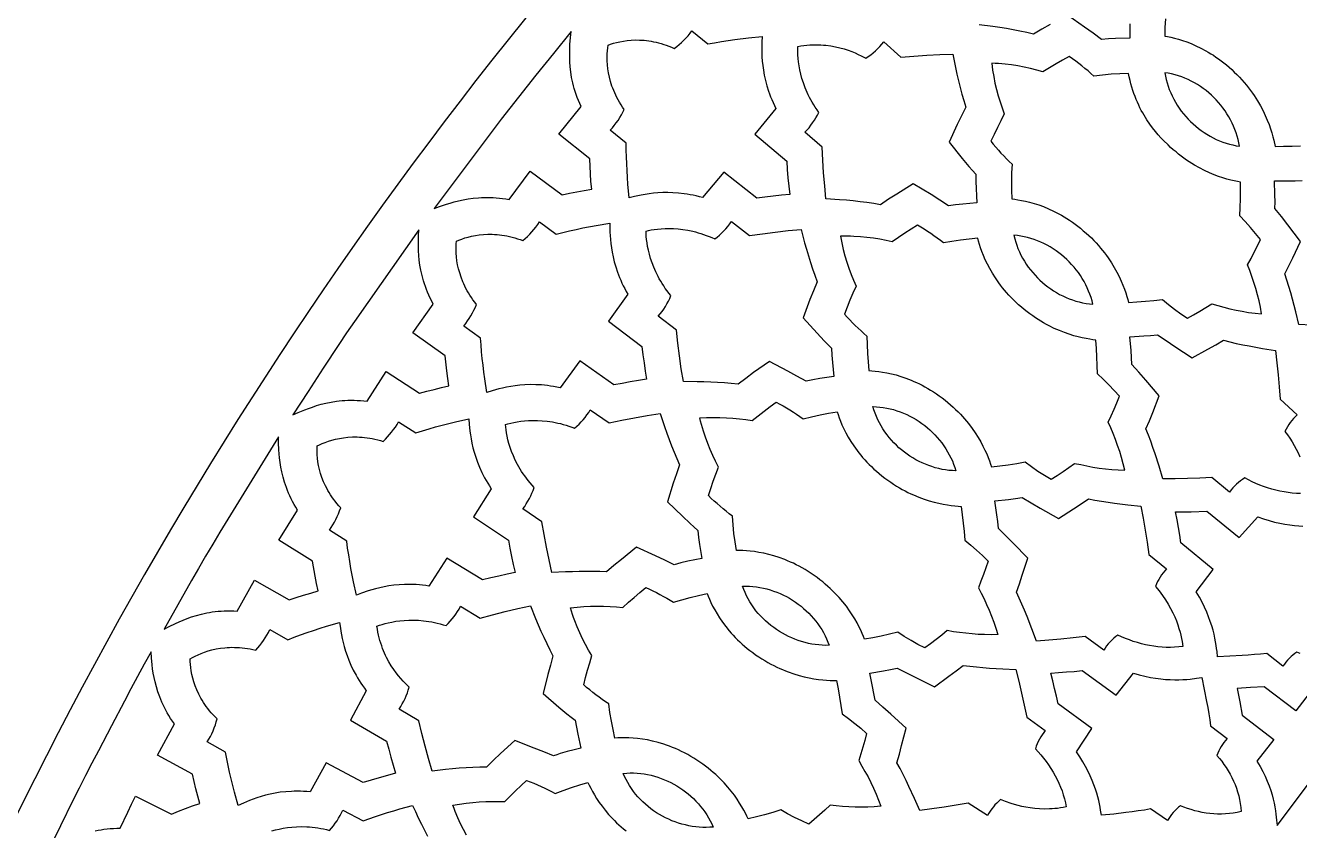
# Model space of a CAD drawing. Extents: x -550 to 550, y -550 to 550.
# Drawn here: x -434.4 to -288, y 211.9 to 304.4 of the extents above; entities that cross this region are included whole.
import ezdxf

# ---------------------------------------------------------------- set-up
doc = ezdxf.new("R2010")
doc.units = 0
doc.layers.add('LAYER_1', color=18, linetype='CONTINUOUS')
doc.layers.add('LAYER_10', color=4, linetype='CONTINUOUS')

msp = doc.modelspace()

# ---------------------------------------------------------------- linework, layer by layer
at = {"layer": 'LAYER_1'}
msp.add_lwpolyline([(0, 550, 0.414214), (-550, 0, 0.414214), (0, -550, 0.414214), (550, 0, 0.414214)], format="xyb", close=True, dxfattribs=at)
for points in [[(-307.48, 304.57), (-307.5, 302.93), (-309.13, 302.88), (-309.94, 302.84), (-310.75, 302.78), (-311.71, 303.49), (-312.69, 304.19), (-314.66, 305.55)], [(-303.39, 305.14), (-303.45, 304.15), (-303.48, 303.16), (-303.14, 303.1), (-302.76, 303.02), (-302.35, 302.92), (-301.91, 302.8), (-301.44, 302.66), (-300.95, 302.49), (-300.43, 302.29), (-299.89, 302.05), (-299.33, 301.78), (-298.76, 301.48), (-298.47, 301.31), (-298.18, 301.13), (-297.88, 300.95), (-297.59, 300.75), (-297.29, 300.54), (-296.99, 300.32), (-296.69, 300.08), (-296.39, 299.84), (-296.08, 299.58), (-295.78, 299.31), (-295.48, 299.03), (-295.18, 298.73), (-294.89, 298.43), (-294.61, 298.13), (-294.35, 297.83), (-294.1, 297.52), (-293.86, 297.22), (-293.63, 296.92), (-293.41, 296.62), (-293.2, 296.33), (-293.01, 296.03), (-292.82, 295.74), (-292.49, 295.16), (-292.18, 294.59), (-291.92, 294.04), (-291.69, 293.51), (-291.49, 292.99), (-291.32, 292.5), (-291.17, 292.04), (-291.05, 291.6), (-290.95, 291.2), (-290.8, 290.49), (-289.82, 290.5), (-288.85, 290.51), (-287.87, 290.54)], [(-316.63, 304.49), (-317.6, 303.95), (-318.57, 303.39), (-319.34, 303.57), (-320.11, 303.73), (-320.88, 303.88), (-321.66, 304.02), (-322.44, 304.14), (-323.22, 304.25), (-324.78, 304.45)], [(-286.64, 269.95), (-288.05, 270.02), (-288.42, 271.49), (-288.8, 272.96), (-289, 273.69), (-289.2, 274.41), (-289.43, 275.14), (-289.66, 275.86), (-289.2, 276.78), (-288.76, 277.7), (-287.89, 279.56), (-289.34, 281.47), (-290.07, 282.42), (-290.82, 283.35), (-290.8, 284.14), (-290.81, 284.94), (-290.85, 286.53), (-289.27, 286.53), (-288.48, 286.54), (-287.69, 286.57)], [(-287.86, 250.63), (-288.34, 250.64), (-288.82, 250.67), (-289.29, 250.73), (-289.77, 250.8), (-290.25, 250.89), (-290.72, 251), (-291.18, 251.12), (-291.65, 251.26), (-292.11, 251.42), (-292.56, 251.59), (-293, 251.78), (-293.44, 251.98), (-293.87, 252.19), (-294.29, 252.42), (-294.53, 252.25), (-294.78, 252.08), (-295.01, 251.89), (-295.23, 251.69), (-295.45, 251.48), (-295.65, 251.26), (-295.84, 251.03), (-296.03, 250.79), (-298.05, 252.47), (-299.46, 252.4), (-300.86, 252.35), (-302.27, 252.32), (-303.68, 252.31), (-304.13, 253.75), (-304.59, 255.19), (-304.84, 255.91), (-305.09, 256.62), (-305.35, 257.33), (-305.63, 258.04), (-305.23, 258.98), (-304.85, 259.93), (-304.1, 261.84), (-305.65, 263.66), (-306.44, 264.57), (-307.24, 265.45), (-307.28, 266.25), (-307.34, 267.04), (-307.47, 268.63), (-305.89, 268.73), (-305.11, 268.79), (-304.32, 268.86), (-303.33, 268.18), (-302.33, 267.52), (-300.32, 266.22), (-298.51, 267.2), (-297.61, 267.71), (-296.73, 268.22), (-295.99, 268.04), (-295.25, 267.87), (-294.5, 267.71), (-293.76, 267.57), (-292.26, 267.29), (-290.76, 267.04), (-290.59, 265.65), (-290.44, 264.26), (-290.31, 262.86), (-290.2, 261.47), (-288.26, 259.68), (-288.47, 259.47), (-288.67, 259.25), (-288.87, 259.02), (-289.05, 258.78), (-289.22, 258.54), (-289.38, 258.28), (-289.52, 258.02), (-289.66, 257.75), (-289.38, 257.37), (-289.11, 256.97), (-288.85, 256.57), (-288.61, 256.15), (-288.37, 255.72), (-288.16, 255.29), (-287.95, 254.85)], [(-287.9, 232.24), (-288.29, 232.42), (-288.52, 232.26), (-288.74, 232.08), (-288.96, 231.89), (-289.16, 231.69), (-289.36, 231.48), (-289.55, 231.26), (-289.72, 231.04), (-289.89, 230.81), (-291.76, 232.27), (-292.46, 232.19), (-293.17, 232.12), (-293.88, 232.06), (-294.58, 232.02), (-296, 231.94), (-297.42, 231.87), (-297.47, 232.47), (-297.52, 232.82), (-297.57, 233.19), (-297.63, 233.59), (-297.71, 234.01), (-297.81, 234.46), (-297.93, 234.93), (-298.07, 235.42), (-298.24, 235.93), (-298.43, 236.46), (-298.65, 237.01), (-298.9, 237.57), (-299.18, 238.15), (-299.5, 238.73), (-299.85, 239.33), (-297.91, 241.89), (-301.62, 244.96), (-301.76, 245.85), (-301.91, 246.74), (-302.06, 247.62), (-302.23, 248.51), (-300.44, 248.54), (-298.65, 248.6), (-294.92, 245.56), (-292.77, 247.95), (-292.11, 247.71), (-291.47, 247.51), (-290.85, 247.35), (-290.25, 247.21), (-289.67, 247.1), (-289.12, 247.01), (-288.58, 246.95), (-288.07, 246.9), (-287.59, 246.88)], [(-426.36, 211.9), (-426.04, 211.97), (-425.7, 212.02), (-425.36, 212.07), (-425, 212.11), (-424.64, 212.14), (-424.27, 212.17), (-423.89, 212.18), (-423.5, 212.18), (-422.63, 214.02), (-422.18, 214.94), (-421.73, 215.85), (-417.62, 213.81), (-416.81, 214.13), (-415.99, 214.44), (-415.17, 214.75), (-414.35, 215.04), (-414.58, 215.88), (-414.79, 216.72), (-415.19, 218.4), (-419.22, 220.59), (-417.27, 224.17), (-417.5, 224.49), (-417.71, 224.8), (-417.9, 225.12), (-418.09, 225.43), (-418.26, 225.75), (-418.42, 226.06), (-418.57, 226.37), (-418.71, 226.67), (-418.84, 226.97), (-418.96, 227.27), (-419.16, 227.86), (-419.34, 228.43), (-419.48, 228.98), (-419.6, 229.51), (-419.69, 230.01), (-419.77, 230.49), (-419.82, 230.95), (-419.9, 231.76), (-419.95, 232.43), (-420.74, 231.03), (-421.51, 229.62), (-422.27, 228.2), (-423.02, 226.78), (-424.51, 223.93), (-426, 221.09), (-426.75, 219.66), (-427.48, 218.23), (-428.21, 216.8), (-428.93, 215.36), (-430.35, 212.48), (-431.76, 209.59)], [(-286.49, 228.14), (-288.43, 225.66), (-292.06, 228.44), (-293.61, 228.34), (-295.16, 228.25), (-295, 227.48), (-294.85, 226.72), (-294.56, 225.19), (-290.95, 222.37), (-292.88, 219.88), (-292.7, 219.58), (-292.52, 219.29), (-292.21, 218.71), (-291.93, 218.15), (-291.69, 217.59), (-291.48, 217.05), (-291.3, 216.53), (-291.15, 216.02), (-291.02, 215.54), (-290.92, 215.07), (-290.83, 214.63), (-290.76, 214.2), (-290.7, 213.81), (-290.62, 213.1), (-290.57, 212.5), (-284.78, 220.21)], [(-383.69, 211.39), (-384.05, 212.04), (-384.39, 212.7), (-384.71, 213.39), (-385, 214.09), (-385.14, 214.45), (-385.28, 214.82), (-384.51, 214.96), (-383.75, 215.08), (-382.99, 215.16), (-382.24, 215.22), (-381.5, 215.26), (-380.76, 215.27), (-380.02, 215.27), (-379.29, 215.25), (-378.68, 215.87), (-378.06, 216.48), (-377.43, 217.09), (-376.8, 217.68), (-376.38, 217.52), (-375.96, 217.35), (-375.54, 217.17), (-375.13, 216.99), (-374.72, 216.8), (-374.32, 216.6), (-373.92, 216.39), (-373.52, 216.18), (-372.59, 216.53), (-371.65, 216.85), (-370.7, 217.16), (-369.75, 217.44), (-369.6, 217.13), (-369.43, 216.78), (-369.23, 216.41), (-369.01, 216.02), (-368.75, 215.6), (-368.46, 215.16), (-368.13, 214.71), (-367.77, 214.25), (-367.37, 213.78), (-366.93, 213.3), (-366.7, 213.06), (-366.46, 212.82), (-366.2, 212.58), (-365.93, 212.35), (-365.65, 212.11), (-365.37, 211.87)], [(-406.08, 211.87), (-405.67, 211.99), (-405.24, 212.09), (-404.78, 212.18), (-404.29, 212.26), (-403.77, 212.32), (-403.22, 212.35), (-402.65, 212.37), (-402.05, 212.35), (-401.74, 212.33), (-401.43, 212.3), (-401.11, 212.27), (-400.79, 212.22), (-400.46, 212.17), (-400.12, 212.1), (-399.78, 212.03), (-399.44, 211.94), (-399.21, 212.2), (-398.99, 212.47), (-398.78, 212.75), (-398.58, 213.04), (-398.4, 213.33), (-398.22, 213.64), (-398.06, 213.94), (-397.91, 214.26), (-395.58, 213.03), (-394.18, 213.52), (-393.47, 213.76), (-392.77, 213.98), (-392.06, 214.2), (-391.35, 214.41), (-390.63, 214.61), (-389.92, 214.8), (-389.58, 214.09), (-389.24, 213.38), (-388.89, 212.67), (-388.53, 211.97), (-388.17, 211.27)]]:
    msp.add_lwpolyline(points, dxfattribs=at)
for points in [[(-387.42, 283.34), (-386.79, 283.57), (-386.02, 283.84), (-385.59, 283.97), (-385.12, 284.11), (-384.62, 284.24), (-384.09, 284.35), (-383.53, 284.46), (-382.94, 284.54), (-382.32, 284.6), (-382, 284.61), (-381.67, 284.62), (-381.34, 284.63), (-381, 284.62), (-380.65, 284.61), (-380.29, 284.58), (-379.93, 284.55), (-379.56, 284.5), (-379.18, 284.45), (-378.8, 284.38), (-376.38, 287.66), (-372.71, 284.93), (-371.87, 285.11), (-371.02, 285.28), (-370.17, 285.44), (-369.32, 285.59), (-369.4, 286.45), (-369.46, 287.32), (-369.55, 289.05), (-373.11, 291.91), (-370.53, 295.07), (-370.7, 295.42), (-370.85, 295.77), (-370.98, 296.12), (-371.11, 296.46), (-371.22, 296.8), (-371.32, 297.13), (-371.41, 297.46), (-371.49, 297.79), (-371.56, 298.11), (-371.63, 298.42), (-371.72, 299.04), (-371.79, 299.63), (-371.84, 300.19), (-371.85, 300.73), (-371.85, 301.25), (-371.84, 301.73), (-371.82, 302.19), (-371.75, 303), (-371.68, 303.67), (-373.7, 301.17), (-375.73, 298.67), (-376.73, 297.42), (-377.73, 296.16), (-378.72, 294.89), (-379.71, 293.62)], [(-367.43, 302.12), (-367.14, 302.22), (-366.82, 302.33), (-366.46, 302.42), (-366.08, 302.51), (-365.68, 302.59), (-365.24, 302.65), (-364.79, 302.69), (-364.31, 302.71), (-363.81, 302.7), (-363.29, 302.67), (-363.02, 302.64), (-362.75, 302.61), (-362.48, 302.56), (-362.2, 302.51), (-361.91, 302.45), (-361.63, 302.38), (-361.34, 302.3), (-361.04, 302.21), (-360.75, 302.11), (-360.45, 301.99), (-360.14, 301.87), (-359.84, 301.73), (-359.55, 301.95), (-359.28, 302.18), (-359.01, 302.42), (-358.75, 302.67), (-358.49, 302.93), (-358.25, 303.2), (-358.02, 303.48), (-357.8, 303.76), (-355.97, 302.25), (-355.2, 302.4), (-354.42, 302.53), (-353.64, 302.65), (-352.86, 302.76), (-351.3, 302.95), (-349.74, 303.12), (-349.77, 302.47), (-349.78, 302.1), (-349.78, 301.69), (-349.78, 301.25), (-349.76, 300.79), (-349.72, 300.29), (-349.67, 299.77), (-349.59, 299.23), (-349.49, 298.66), (-349.36, 298.07), (-349.19, 297.46), (-348.99, 296.84), (-348.88, 296.52), (-348.76, 296.19), (-348.63, 295.86), (-348.48, 295.53), (-348.33, 295.2), (-348.16, 294.86), (-350.58, 291.9), (-346.91, 288.78), (-346.85, 287.83), (-346.77, 286.87), (-346.68, 285.92), (-346.57, 284.97), (-347.52, 284.88), (-348.47, 284.78), (-349.42, 284.67), (-350.36, 284.55), (-354.13, 287.54), (-356.58, 284.61), (-356.95, 284.71), (-357.31, 284.8), (-357.66, 284.87), (-358.01, 284.94), (-358.35, 285), (-358.69, 285.05), (-359.35, 285.12), (-359.98, 285.17), (-360.58, 285.19), (-361.16, 285.18), (-361.71, 285.15), (-362.23, 285.11), (-362.73, 285.05), (-363.19, 284.98), (-363.62, 284.9), (-364.39, 284.73), (-365.02, 284.58), (-365.15, 286.14), (-365.21, 286.93), (-365.26, 287.71), (-365.3, 288.49), (-365.33, 289.28), (-365.34, 290.06), (-365.34, 290.85), (-367.18, 292.35), (-366.94, 292.62), (-366.72, 292.9), (-366.5, 293.19), (-366.29, 293.48), (-366.1, 293.79), (-365.91, 294.1), (-365.74, 294.41), (-365.57, 294.73), (-365.77, 295.01), (-365.95, 295.28), (-366.11, 295.55), (-366.27, 295.82), (-366.42, 296.09), (-366.55, 296.36), (-366.68, 296.63), (-366.79, 296.9), (-366.9, 297.16), (-366.99, 297.42), (-367.16, 297.94), (-367.29, 298.44), (-367.39, 298.93), (-367.46, 299.41), (-367.51, 299.86), (-367.54, 300.3), (-367.54, 300.71), (-367.53, 301.11), (-367.51, 301.47), (-367.47, 301.81)], [(-345.63, 301.97), (-345.28, 302.03), (-344.93, 302.07), (-344.6, 302.11), (-344.26, 302.14), (-343.94, 302.15), (-343.62, 302.16), (-343.31, 302.16), (-343, 302.14), (-342.7, 302.13), (-342.41, 302.1), (-341.84, 302.03), (-341.3, 301.93), (-340.79, 301.81), (-340.31, 301.68), (-339.86, 301.53), (-339.44, 301.38), (-339.05, 301.22), (-338.7, 301.06), (-338.37, 300.9), (-337.82, 300.62), (-337.54, 300.81), (-337.26, 301.02), (-336.98, 301.24), (-336.72, 301.47), (-336.47, 301.71), (-336.22, 301.96), (-335.99, 302.22), (-335.77, 302.48), (-333.79, 300.74), (-332.31, 300.87), (-330.82, 300.97), (-329.33, 301.05), (-327.84, 301.09), (-327.52, 299.55), (-327.35, 298.79), (-327.18, 298.02), (-326.99, 297.26), (-326.79, 296.5), (-326.57, 295.75), (-326.34, 295), (-326.83, 294), (-327.31, 292.99), (-328.24, 290.97), (-326.74, 289.11), (-325.97, 288.19), (-325.58, 287.74), (-325.19, 287.29), (-325.19, 286.88), (-325.19, 286.47), (-325.16, 285.65), (-325.12, 284.83), (-325.07, 284.01), (-326.69, 283.85), (-327.5, 283.76), (-328.31, 283.65), (-329.31, 284.31), (-330.33, 284.95), (-332.37, 286.19), (-334.27, 285.01), (-335.21, 284.41), (-336.14, 283.79), (-336.91, 283.92), (-337.69, 284.04), (-338.48, 284.14), (-339.26, 284.22), (-340.04, 284.3), (-340.83, 284.36), (-342.4, 284.48), (-342.55, 285.96), (-342.67, 287.44), (-342.76, 288.92), (-342.82, 290.4), (-344.82, 292.13), (-344.58, 292.38), (-344.35, 292.64), (-344.13, 292.91), (-343.93, 293.2), (-343.73, 293.49), (-343.55, 293.78), (-343.38, 294.09), (-343.22, 294.4), (-343.43, 294.69), (-343.63, 294.98), (-343.81, 295.26), (-343.98, 295.55), (-344.14, 295.84), (-344.29, 296.12), (-344.43, 296.4), (-344.56, 296.68), (-344.8, 297.23), (-344.99, 297.77), (-345.16, 298.29), (-345.29, 298.8), (-345.4, 299.28), (-345.49, 299.75), (-345.55, 300.19), (-345.59, 300.6), (-345.62, 300.99), (-345.63, 301.35), (-345.63, 301.68)], [(-312.51, 280.54), (-312.2, 280.25), (-311.91, 279.97), (-311.63, 279.68), (-311.35, 279.4), (-311.1, 279.11), (-310.85, 278.82), (-310.62, 278.54), (-310.39, 278.25), (-310.18, 277.97), (-309.98, 277.69), (-309.6, 277.13), (-309.27, 276.58), (-308.97, 276.05), (-308.71, 275.53), (-308.48, 275.03), (-308.28, 274.55), (-308.1, 274.1), (-307.96, 273.67), (-307.83, 273.27), (-307.73, 272.9), (-307.64, 272.57), (-306.67, 272.63), (-305.69, 272.71), (-304.72, 272.8), (-303.75, 272.91), (-303.05, 272.34), (-302.34, 271.78), (-301.61, 271.25), (-300.86, 270.75), (-300.16, 271.15), (-299.45, 271.56), (-298.76, 271.98), (-298.06, 272.4), (-297.38, 272.2), (-296.69, 272.02), (-295.99, 271.84), (-295.28, 271.69), (-294.57, 271.55), (-293.84, 271.43), (-293.1, 271.33), (-292.35, 271.26), (-292.48, 272.01), (-292.64, 272.74), (-292.82, 273.46), (-293.01, 274.17), (-293.23, 274.86), (-293.45, 275.55), (-293.69, 276.23), (-293.95, 276.9), (-293.56, 277.62), (-293.19, 278.33), (-292.83, 279.06), (-292.48, 279.79), (-293.04, 280.5), (-293.62, 281.18), (-294.22, 281.85), (-294.85, 282.5), (-294.8, 283.47), (-294.77, 284.45), (-294.77, 285.42), (-294.78, 286.39), (-295.11, 286.45), (-295.49, 286.53), (-295.89, 286.62), (-296.33, 286.74), (-296.8, 286.88), (-297.29, 287.04), (-297.81, 287.24), (-298.35, 287.46), (-298.91, 287.72), (-299.48, 288.01), (-300.07, 288.35), (-300.36, 288.53), (-300.66, 288.72), (-300.96, 288.92), (-301.27, 289.14), (-301.57, 289.36), (-301.88, 289.6), (-302.18, 289.85), (-302.49, 290.11), (-302.8, 290.38), (-303.1, 290.67), (-303.62, 291.18), (-303.91, 291.49), (-304.22, 291.83), (-304.54, 292.2), (-304.87, 292.61), (-305.2, 293.06), (-305.53, 293.55), (-305.85, 294.07), (-306.01, 294.35), (-306.17, 294.63), (-306.32, 294.93), (-306.47, 295.24), (-306.62, 295.55), (-306.76, 295.88), (-306.89, 296.22), (-307.02, 296.56), (-307.14, 296.92), (-307.25, 297.29), (-307.36, 297.67), (-307.46, 298.06), (-307.55, 298.46), (-307.63, 298.87), (-308.63, 298.83), (-309.63, 298.77), (-310.62, 298.68), (-311.62, 298.57), (-311.95, 298.87), (-312.29, 299.16), (-312.64, 299.45), (-312.99, 299.74), (-313.35, 300.01), (-313.71, 300.29), (-314.08, 300.55), (-314.45, 300.81), (-315.21, 300.39), (-315.97, 299.96), (-316.72, 299.51), (-317.47, 299.06), (-318.18, 299.25), (-318.89, 299.43), (-319.61, 299.59), (-320.34, 299.73), (-321.07, 299.84), (-321.82, 299.94), (-322.59, 300), (-322.97, 300.02), (-323.36, 300.04), (-323.26, 299.26), (-323.13, 298.5), (-322.98, 297.76), (-322.81, 297.03), (-322.61, 296.31), (-322.4, 295.6), (-322.16, 294.9), (-321.92, 294.21), (-322.32, 293.43), (-322.71, 292.66), (-323.09, 291.87), (-323.47, 291.09), (-323.18, 290.74), (-322.89, 290.39), (-322.59, 290.05), (-322.29, 289.72), (-321.98, 289.39), (-321.67, 289.06), (-321.35, 288.75), (-321.02, 288.43), (-321.07, 287.44), (-321.08, 286.45), (-321.08, 285.45), (-321.06, 284.46), (-320.71, 284.42), (-320.34, 284.36), (-319.92, 284.29), (-319.47, 284.19), (-319, 284.08), (-318.49, 283.94), (-317.96, 283.77), (-317.41, 283.57), (-316.84, 283.33), (-316.25, 283.06), (-315.95, 282.91), (-315.65, 282.75), (-315.34, 282.58), (-315.03, 282.4), (-314.72, 282.21), (-314.41, 282.01), (-314.09, 281.79), (-313.78, 281.57), (-313.46, 281.33), (-313.15, 281.08), (-312.83, 280.81)], [(-300.5, 293.35), (-300.22, 293.08), (-299.92, 292.82), (-299.61, 292.56), (-299.29, 292.32), (-298.96, 292.09), (-298.62, 291.88), (-298.27, 291.67), (-297.92, 291.48), (-297.55, 291.3), (-297.18, 291.14), (-296.81, 290.99), (-296.43, 290.86), (-296.05, 290.75), (-295.66, 290.65), (-295.27, 290.57), (-294.88, 290.51), (-294.95, 290.9), (-295.04, 291.28), (-295.15, 291.67), (-295.27, 292.05), (-295.41, 292.43), (-295.56, 292.8), (-295.73, 293.17), (-295.92, 293.53), (-296.12, 293.89), (-296.33, 294.23), (-296.55, 294.57), (-296.79, 294.9), (-297.03, 295.22), (-297.29, 295.53), (-297.56, 295.82), (-297.84, 296.1), (-298.12, 296.38), (-298.42, 296.64), (-298.73, 296.9), (-299.05, 297.14), (-299.38, 297.37), (-299.72, 297.59), (-300.06, 297.8), (-300.42, 297.99), (-300.78, 298.17), (-301.15, 298.33), (-301.53, 298.48), (-301.91, 298.61), (-302.29, 298.72), (-302.68, 298.82), (-303.07, 298.89), (-303.46, 298.95), (-303.39, 298.56), (-303.31, 298.17), (-303.2, 297.78), (-303.08, 297.4), (-302.95, 297.02), (-302.79, 296.65), (-302.62, 296.28), (-302.44, 295.92), (-302.24, 295.56), (-302.03, 295.22), (-301.8, 294.88), (-301.57, 294.55), (-301.32, 294.23), (-301.06, 293.93), (-300.79, 293.63)], [(-384.85, 279.61), (-384.57, 279.73), (-384.25, 279.85), (-383.9, 279.97), (-383.52, 280.07), (-383.12, 280.17), (-382.69, 280.26), (-382.24, 280.32), (-381.76, 280.37), (-381.26, 280.4), (-380.74, 280.4), (-380.47, 280.39), (-380.2, 280.37), (-379.92, 280.34), (-379.64, 280.3), (-379.35, 280.26), (-379.06, 280.21), (-378.76, 280.14), (-378.47, 280.07), (-378.16, 279.98), (-377.86, 279.89), (-377.55, 279.78), (-377.23, 279.67), (-376.96, 279.9), (-376.7, 280.15), (-376.44, 280.41), (-376.2, 280.67), (-375.96, 280.95), (-375.74, 281.23), (-375.52, 281.52), (-375.32, 281.82), (-373.4, 280.42), (-372.64, 280.61), (-371.88, 280.79), (-371.11, 280.96), (-370.34, 281.12), (-368.8, 281.41), (-367.25, 281.67), (-367.24, 281.02), (-367.23, 280.65), (-367.21, 280.24), (-367.17, 279.8), (-367.13, 279.34), (-367.06, 278.85), (-366.97, 278.33), (-366.86, 277.79), (-366.72, 277.23), (-366.56, 276.65), (-366.36, 276.05), (-366.12, 275.43), (-365.99, 275.12), (-365.85, 274.8), (-365.69, 274.48), (-365.53, 274.16), (-365.36, 273.84), (-365.17, 273.51), (-367.39, 270.41), (-363.55, 267.51), (-363.43, 266.57), (-363.3, 265.62), (-363.16, 264.68), (-363.01, 263.74), (-363.95, 263.6), (-364.89, 263.44), (-365.83, 263.27), (-366.76, 263.09), (-370.7, 265.85), (-372.96, 262.78), (-373.33, 262.85), (-373.7, 262.92), (-374.06, 262.97), (-374.41, 263.02), (-374.75, 263.06), (-375.09, 263.09), (-375.75, 263.12), (-376.38, 263.13), (-376.99, 263.11), (-377.56, 263.06), (-378.11, 263), (-378.63, 262.93), (-379.11, 262.84), (-379.57, 262.74), (-380, 262.64), (-380.75, 262.42), (-381.37, 262.23), (-381.6, 263.79), (-381.7, 264.57), (-381.8, 265.35), (-381.89, 266.13), (-381.97, 266.91), (-382.03, 267.69), (-382.08, 268.47), (-384.01, 269.86), (-383.79, 270.15), (-383.58, 270.44), (-383.38, 270.74), (-383.19, 271.05), (-383.01, 271.37), (-382.85, 271.69), (-382.69, 272.02), (-382.55, 272.35), (-382.76, 272.61), (-382.96, 272.87), (-383.14, 273.13), (-383.31, 273.4), (-383.48, 273.66), (-383.63, 273.92), (-383.77, 274.18), (-383.9, 274.44), (-384.02, 274.7), (-384.13, 274.95), (-384.33, 275.46), (-384.49, 275.95), (-384.62, 276.44), (-384.72, 276.9), (-384.8, 277.36), (-384.85, 277.79), (-384.88, 278.21), (-384.9, 278.6), (-384.89, 278.96), (-384.88, 279.3)], [(-363.08, 280.77), (-362.8, 280.83), (-362.48, 280.9), (-362.13, 280.95), (-361.74, 281), (-361.33, 281.04), (-360.88, 281.06), (-360.41, 281.07), (-359.91, 281.06), (-359.39, 281.02), (-358.84, 280.96), (-358.28, 280.87), (-357.69, 280.74), (-357.39, 280.67), (-357.09, 280.58), (-356.78, 280.49), (-356.47, 280.39), (-356.15, 280.27), (-355.83, 280.15), (-355.51, 280.01), (-355.19, 279.87), (-354.91, 280.08), (-354.65, 280.3), (-354.39, 280.54), (-354.14, 280.78), (-353.9, 281.04), (-353.67, 281.3), (-353.46, 281.58), (-353.25, 281.86), (-351.18, 280.24), (-349.7, 280.46), (-348.23, 280.65), (-346.75, 280.82), (-345.27, 280.95), (-344.85, 279.43), (-344.64, 278.68), (-344.41, 277.92), (-344.18, 277.17), (-343.93, 276.43), (-343.67, 275.69), (-343.4, 274.95), (-343.83, 273.92), (-344.24, 272.89), (-345.04, 270.81), (-343.43, 269.04), (-342.61, 268.17), (-342.19, 267.74), (-341.77, 267.32), (-341.73, 266.5), (-341.66, 265.69), (-341.49, 264.07), (-343.09, 263.82), (-343.9, 263.68), (-344.69, 263.52), (-345.73, 264.11), (-346.78, 264.69), (-348.9, 265.8), (-350.71, 264.51), (-351.61, 263.85), (-352.5, 263.18), (-353.29, 263.26), (-354.07, 263.33), (-354.85, 263.38), (-355.64, 263.42), (-356.43, 263.45), (-357.21, 263.46), (-358.79, 263.48), (-359.03, 264.95), (-359.24, 266.42), (-359.42, 267.9), (-359.57, 269.37), (-361.67, 270.98), (-361.45, 271.25), (-361.23, 271.52), (-361.04, 271.81), (-360.85, 272.1), (-360.67, 272.4), (-360.51, 272.71), (-360.36, 273.03), (-360.22, 273.35), (-360.44, 273.62), (-360.66, 273.9), (-360.86, 274.18), (-361.04, 274.46), (-361.22, 274.73), (-361.39, 275.01), (-361.55, 275.28), (-361.7, 275.55), (-361.96, 276.09), (-362.19, 276.61), (-362.39, 277.12), (-362.55, 277.62), (-362.69, 278.1), (-362.8, 278.56), (-362.89, 279), (-362.96, 279.41), (-363.01, 279.79), (-363.05, 280.15), (-363.07, 280.47)], [(-328.72, 261.34), (-328.4, 261.08), (-328.09, 260.81), (-327.79, 260.54), (-327.5, 260.27), (-327.23, 260), (-326.96, 259.73), (-326.71, 259.46), (-326.47, 259.19), (-326.24, 258.92), (-326.02, 258.65), (-325.61, 258.11), (-325.25, 257.59), (-324.92, 257.07), (-324.62, 256.57), (-324.36, 256.08), (-324.13, 255.61), (-323.93, 255.17), (-323.76, 254.75), (-323.61, 254.36), (-323.49, 254), (-323.38, 253.68), (-322.41, 253.79), (-321.45, 253.93), (-320.48, 254.08), (-319.52, 254.26), (-318.79, 253.72), (-318.05, 253.21), (-317.29, 252.73), (-316.51, 252.27), (-315.83, 252.71), (-315.16, 253.16), (-314.49, 253.62), (-313.83, 254.09), (-313.13, 253.94), (-312.43, 253.79), (-311.72, 253.66), (-311.01, 253.55), (-310.29, 253.45), (-309.56, 253.38), (-308.81, 253.33), (-308.06, 253.3), (-308.24, 254.04), (-308.44, 254.76), (-308.65, 255.46), (-308.89, 256.15), (-309.14, 256.83), (-309.4, 257.5), (-309.68, 258.16), (-309.97, 258.82), (-309.63, 259.55), (-309.3, 260.3), (-308.99, 261.04), (-308.68, 261.79), (-309.28, 262.47), (-309.91, 263.12), (-310.55, 263.75), (-311.21, 264.36), (-311.23, 265.33), (-311.26, 266.31), (-311.31, 267.28), (-311.38, 268.25), (-311.72, 268.29), (-312.1, 268.34), (-312.51, 268.41), (-312.95, 268.5), (-313.43, 268.62), (-313.93, 268.75), (-314.46, 268.91), (-315.01, 269.1), (-315.58, 269.33), (-316.17, 269.59), (-316.77, 269.88), (-317.08, 270.05), (-317.39, 270.22), (-317.7, 270.4), (-318.02, 270.6), (-318.34, 270.81), (-318.65, 271.02), (-318.97, 271.25), (-319.3, 271.5), (-319.62, 271.75), (-319.94, 272.02), (-320.26, 272.3), (-320.56, 272.57), (-320.85, 272.85), (-321.13, 273.13), (-321.4, 273.42), (-321.65, 273.7), (-321.89, 273.98), (-322.12, 274.26), (-322.34, 274.54), (-322.55, 274.82), (-322.94, 275.38), (-323.28, 275.92), (-323.59, 276.46), (-323.86, 276.98), (-324.1, 277.48), (-324.31, 277.96), (-324.48, 278.41), (-324.64, 278.84), (-324.76, 279.24), (-324.87, 279.61), (-324.95, 279.94), (-325.95, 279.84), (-326.94, 279.71), (-327.93, 279.57), (-328.91, 279.4), (-329.26, 279.68), (-329.62, 279.95), (-329.99, 280.22), (-330.35, 280.48), (-330.73, 280.73), (-331.1, 280.98), (-331.49, 281.23), (-331.87, 281.46), (-332.61, 280.99), (-333.34, 280.52), (-334.06, 280.03), (-334.78, 279.53), (-335.5, 279.68), (-336.22, 279.82), (-336.95, 279.94), (-337.69, 280.03), (-338.43, 280.11), (-339.19, 280.16), (-339.57, 280.17), (-339.96, 280.18), (-340.35, 280.18), (-340.74, 280.17), (-340.59, 279.4), (-340.42, 278.65), (-340.22, 277.92), (-340, 277.2), (-339.76, 276.49), (-339.5, 275.79), (-339.23, 275.11), (-338.94, 274.43), (-339.3, 273.63), (-339.64, 272.83), (-339.97, 272.03), (-340.29, 271.22), (-339.98, 270.89), (-339.67, 270.56), (-339.36, 270.24), (-339.03, 269.92), (-338.71, 269.61), (-338.37, 269.31), (-338.04, 269.01), (-337.69, 268.71), (-337.67, 267.72), (-337.63, 266.72), (-337.57, 265.73), (-337.48, 264.74), (-337.14, 264.72), (-336.76, 264.68), (-336.34, 264.64), (-335.89, 264.57), (-335.4, 264.48), (-334.89, 264.37), (-334.35, 264.24), (-333.79, 264.07), (-333.21, 263.87), (-332.6, 263.64), (-332.3, 263.5), (-331.98, 263.36), (-331.67, 263.21), (-331.35, 263.05), (-331.03, 262.88), (-330.7, 262.7), (-330.38, 262.5), (-330.05, 262.29), (-329.72, 262.08), (-329.39, 261.84), (-329.06, 261.6)], [(-403.66, 259.65), (-403.05, 259.92), (-402.3, 260.24), (-401.87, 260.4), (-401.41, 260.56), (-400.93, 260.72), (-400.4, 260.87), (-399.85, 261.01), (-399.27, 261.12), (-398.65, 261.22), (-398.34, 261.26), (-398.01, 261.29), (-397.68, 261.31), (-397.33, 261.33), (-396.98, 261.33), (-396.63, 261.33), (-396.26, 261.32), (-395.89, 261.3), (-395.51, 261.26), (-395.13, 261.22), (-392.93, 264.65), (-389.1, 262.14), (-388.26, 262.37), (-387.42, 262.59), (-386.58, 262.8), (-385.74, 262.99), (-385.86, 263.85), (-385.97, 264.7), (-386.16, 266.42), (-389.89, 269.07), (-387.52, 272.38), (-387.7, 272.72), (-387.87, 273.06), (-388.03, 273.4), (-388.17, 273.74), (-388.31, 274.07), (-388.43, 274.39), (-388.54, 274.72), (-388.64, 275.04), (-388.73, 275.35), (-388.81, 275.67), (-388.95, 276.27), (-389.05, 276.86), (-389.13, 277.42), (-389.18, 277.96), (-389.21, 278.48), (-389.23, 278.96), (-389.23, 279.42), (-389.22, 280.23), (-389.19, 280.9), (-396.59, 270.39), (-397.49, 269.06), (-398.39, 267.73), (-400.16, 265.04), (-401.91, 262.35)], [(-317.52, 274.86), (-317.21, 274.6), (-316.9, 274.36), (-316.58, 274.13), (-316.24, 273.91), (-315.9, 273.7), (-315.55, 273.5), (-315.19, 273.32), (-314.82, 273.15), (-314.45, 272.99), (-314.07, 272.85), (-313.69, 272.73), (-313.3, 272.62), (-312.91, 272.53), (-312.52, 272.45), (-312.13, 272.4), (-311.74, 272.36), (-311.83, 272.74), (-311.94, 273.13), (-312.07, 273.51), (-312.22, 273.88), (-312.38, 274.25), (-312.56, 274.61), (-312.75, 274.97), (-312.95, 275.32), (-313.17, 275.66), (-313.4, 275.99), (-313.65, 276.32), (-313.9, 276.63), (-314.17, 276.94), (-314.44, 277.23), (-314.73, 277.51), (-315.02, 277.77), (-315.32, 278.03), (-315.64, 278.28), (-315.96, 278.51), (-316.29, 278.74), (-316.64, 278.95), (-316.99, 279.15), (-317.35, 279.33), (-317.71, 279.5), (-318.09, 279.66), (-318.47, 279.8), (-318.85, 279.92), (-319.24, 280.03), (-319.62, 280.12), (-320.02, 280.19), (-320.41, 280.24), (-320.8, 280.28), (-320.71, 279.89), (-320.6, 279.51), (-320.48, 279.13), (-320.34, 278.75), (-320.18, 278.38), (-320, 278.01), (-319.81, 277.66), (-319.6, 277.31), (-319.38, 276.96), (-319.15, 276.63), (-318.9, 276.31), (-318.65, 275.99), (-318.38, 275.69), (-318.1, 275.4), (-317.81, 275.12)], [(-356.9, 259.3), (-356.12, 259.35), (-355.35, 259.37), (-354.58, 259.36), (-353.83, 259.33), (-353.09, 259.28), (-352.35, 259.2), (-351.61, 259.11), (-350.88, 259), (-350.2, 259.54), (-349.51, 260.07), (-348.81, 260.6), (-348.11, 261.11), (-347.71, 260.9), (-347.31, 260.68), (-346.92, 260.45), (-346.54, 260.22), (-346.15, 259.98), (-345.77, 259.73), (-345.4, 259.48), (-345.03, 259.22), (-344.06, 259.45), (-343.08, 259.66), (-342.1, 259.85), (-341.12, 260.01), (-341.01, 259.69), (-340.89, 259.33), (-340.74, 258.93), (-340.56, 258.51), (-340.35, 258.07), (-340.12, 257.6), (-339.85, 257.11), (-339.55, 256.61), (-339.21, 256.1), (-338.83, 255.57), (-338.63, 255.31), (-338.41, 255.04), (-338.19, 254.77), (-337.95, 254.51), (-337.7, 254.24), (-337.44, 253.97), (-337.17, 253.71), (-336.89, 253.44), (-336.6, 253.18), (-336.29, 252.91), (-335.97, 252.65), (-335.64, 252.4), (-335.3, 252.15), (-334.96, 251.91), (-334.63, 251.69), (-334.29, 251.48), (-333.96, 251.28), (-333.63, 251.1), (-333.31, 250.92), (-332.98, 250.76), (-332.66, 250.6), (-332.35, 250.46), (-331.73, 250.2), (-331.12, 249.98), (-330.54, 249.79), (-329.98, 249.63), (-329.44, 249.5), (-328.93, 249.39), (-328.45, 249.31), (-328.01, 249.25), (-327.59, 249.2), (-327.21, 249.17), (-326.87, 249.15), (-326.74, 248.19), (-326.63, 247.22), (-326.54, 246.25), (-326.46, 245.28), (-325.77, 244.71), (-325.09, 244.11), (-324.42, 243.5), (-323.78, 242.86), (-324.04, 242.09), (-324.31, 241.33), (-324.59, 240.57), (-324.88, 239.81), (-324.56, 239.17), (-324.24, 238.53), (-323.94, 237.88), (-323.65, 237.22), (-323.37, 236.55), (-323.12, 235.86), (-322.88, 235.15), (-322.67, 234.43), (-323.42, 234.41), (-324.17, 234.42), (-324.9, 234.45), (-325.62, 234.5), (-326.34, 234.57), (-327.05, 234.66), (-327.76, 234.76), (-328.47, 234.88), (-329.1, 234.36), (-329.74, 233.86), (-330.38, 233.37), (-331.03, 232.89), (-331.83, 233.3), (-332.62, 233.74), (-333.4, 234.2), (-334.16, 234.69), (-335.1, 234.46), (-336.05, 234.25), (-337.01, 234.05), (-337.97, 233.88), (-338.09, 234.2), (-338.24, 234.55), (-338.41, 234.93), (-338.61, 235.34), (-338.83, 235.77), (-339.09, 236.22), (-339.38, 236.69), (-339.7, 237.17), (-340.06, 237.67), (-340.46, 238.17), (-340.9, 238.68), (-341.14, 238.94), (-341.38, 239.2), (-341.64, 239.45), (-341.91, 239.71), (-342.19, 239.96), (-342.48, 240.22), (-342.78, 240.47), (-343.09, 240.72), (-343.42, 240.97), (-343.76, 241.21), (-344.11, 241.45), (-344.46, 241.67), (-344.8, 241.89), (-345.14, 242.08), (-345.48, 242.27), (-345.82, 242.45), (-346.15, 242.61), (-346.48, 242.76), (-346.81, 242.9), (-347.13, 243.04), (-347.77, 243.27), (-348.38, 243.47), (-348.98, 243.63), (-349.55, 243.76), (-350.1, 243.87), (-350.61, 243.95), (-351.1, 244), (-351.55, 244.04), (-351.97, 244.07), (-352.36, 244.08), (-352.7, 244.07), (-352.85, 245.06), (-352.97, 246.05), (-353.08, 247.04), (-353.16, 248.04), (-353.52, 248.31), (-353.87, 248.59), (-354.22, 248.87), (-354.57, 249.16), (-354.91, 249.46), (-355.25, 249.76), (-355.58, 250.07), (-355.9, 250.38), (-355.63, 251.21), (-355.35, 252.04), (-355.06, 252.86), (-354.75, 253.67), (-355.08, 254.33), (-355.4, 255), (-355.7, 255.68), (-355.98, 256.37), (-356.24, 257.08), (-356.48, 257.8), (-356.7, 258.54), (-356.8, 258.92)], [(-337, 260.6), (-336.61, 260.59), (-336.21, 260.56), (-335.81, 260.51), (-335.42, 260.44), (-335.02, 260.36), (-334.63, 260.26), (-334.24, 260.14), (-333.86, 260), (-333.48, 259.85), (-333.11, 259.69), (-332.75, 259.51), (-332.39, 259.32), (-332.04, 259.11), (-331.7, 258.9), (-331.38, 258.67), (-331.06, 258.43), (-330.75, 258.18), (-330.45, 257.92), (-330.16, 257.64), (-329.88, 257.36), (-329.61, 257.06), (-329.35, 256.75), (-329.1, 256.44), (-328.86, 256.11), (-328.64, 255.77), (-328.43, 255.43), (-328.23, 255.08), (-328.05, 254.72), (-327.88, 254.36), (-327.73, 253.99), (-327.6, 253.61), (-327.48, 253.24), (-327.88, 253.25), (-328.27, 253.28), (-328.66, 253.33), (-329.06, 253.4), (-329.45, 253.49), (-329.84, 253.59), (-330.22, 253.71), (-330.6, 253.84), (-330.98, 253.98), (-331.35, 254.15), (-331.71, 254.32), (-332.07, 254.51), (-332.41, 254.71), (-332.75, 254.92), (-333.08, 255.15), (-333.39, 255.38), (-333.71, 255.63), (-334.01, 255.89), (-334.31, 256.16), (-334.59, 256.45), (-334.87, 256.75), (-335.13, 257.06), (-335.38, 257.38), (-335.62, 257.7), (-335.85, 258.04), (-336.06, 258.39), (-336.26, 258.74), (-336.44, 259.1), (-336.61, 259.47), (-336.76, 259.84), (-336.89, 260.22)], [(-400.87, 256.09), (-400.59, 256.22), (-400.28, 256.36), (-399.94, 256.5), (-399.57, 256.63), (-399.18, 256.75), (-398.76, 256.86), (-398.31, 256.96), (-397.83, 257.03), (-397.34, 257.09), (-396.82, 257.12), (-396.55, 257.12), (-396.28, 257.12), (-396, 257.11), (-395.71, 257.09), (-395.42, 257.07), (-395.13, 257.03), (-394.83, 256.98), (-394.53, 256.93), (-394.22, 256.86), (-393.91, 256.79), (-393.6, 256.7), (-393.28, 256.6), (-393.02, 256.86), (-392.77, 257.12), (-392.54, 257.39), (-392.31, 257.67), (-392.09, 257.96), (-391.88, 258.26), (-391.69, 258.56), (-391.5, 258.87), (-389.51, 257.59), (-388.76, 257.83), (-388.01, 258.05), (-387.26, 258.27), (-386.5, 258.47), (-384.98, 258.85), (-383.45, 259.21), (-383.4, 258.56), (-383.37, 258.19), (-383.32, 257.78), (-383.26, 257.35), (-383.18, 256.89), (-383.09, 256.4), (-382.97, 255.89), (-382.83, 255.36), (-382.65, 254.81), (-382.45, 254.24), (-382.21, 253.65), (-381.94, 253.05), (-381.79, 252.74), (-381.63, 252.44), (-381.46, 252.12), (-381.27, 251.81), (-381.08, 251.5), (-380.87, 251.18), (-382.9, 247.95), (-378.89, 245.28), (-378.71, 244.35), (-378.53, 243.41), (-378.33, 242.48), (-378.11, 241.55), (-379.05, 241.36), (-379.99, 241.15), (-380.92, 240.93), (-381.85, 240.7), (-385.95, 243.21), (-388.02, 240), (-388.39, 240.06), (-388.76, 240.1), (-389.12, 240.13), (-389.47, 240.16), (-389.82, 240.18), (-390.15, 240.18), (-390.81, 240.18), (-391.44, 240.15), (-392.04, 240.09), (-392.61, 240.01), (-393.16, 239.92), (-393.67, 239.81), (-394.15, 239.69), (-394.6, 239.57), (-395.02, 239.44), (-395.76, 239.18), (-396.36, 238.95), (-396.68, 240.49), (-396.84, 241.26), (-396.98, 242.03), (-397.12, 242.81), (-397.24, 243.59), (-397.36, 244.36), (-397.46, 245.14), (-399.46, 246.42), (-399.26, 246.71), (-399.07, 247.02), (-398.89, 247.34), (-398.72, 247.66), (-398.56, 247.98), (-398.42, 248.31), (-398.28, 248.65), (-398.16, 248.99), (-398.39, 249.23), (-398.6, 249.48), (-398.8, 249.73), (-398.99, 249.99), (-399.16, 250.24), (-399.33, 250.49), (-399.49, 250.74), (-399.63, 250.99), (-399.77, 251.24), (-399.9, 251.49), (-400.12, 251.98), (-400.31, 252.46), (-400.47, 252.94), (-400.6, 253.4), (-400.7, 253.84), (-400.78, 254.27), (-400.83, 254.68), (-400.87, 255.07), (-400.88, 255.44), (-400.88, 255.78)], [(-379.22, 258.55), (-378.94, 258.63), (-378.63, 258.71), (-378.28, 258.78), (-377.89, 258.86), (-377.48, 258.92), (-377.04, 258.97), (-376.57, 259), (-376.07, 259.02), (-375.54, 259.02), (-375, 258.99), (-374.43, 258.93), (-373.83, 258.84), (-373.53, 258.79), (-373.22, 258.72), (-372.91, 258.65), (-372.59, 258.56), (-372.27, 258.47), (-371.94, 258.36), (-371.62, 258.25), (-371.28, 258.12), (-371.02, 258.35), (-370.77, 258.59), (-370.53, 258.84), (-370.29, 259.1), (-370.07, 259.37), (-369.86, 259.65), (-369.66, 259.93), (-369.48, 260.23), (-367.31, 258.73), (-365.85, 259.05), (-364.39, 259.33), (-362.93, 259.58), (-361.46, 259.81), (-360.96, 258.32), (-360.69, 257.57), (-360.42, 256.83), (-360.15, 256.1), (-359.85, 255.37), (-359.55, 254.64), (-359.23, 253.92), (-359.59, 252.87), (-359.94, 251.81), (-360.61, 249.68), (-358.89, 248.02), (-358.02, 247.19), (-357.58, 246.79), (-357.14, 246.39), (-357.04, 245.58), (-356.93, 244.78), (-356.67, 243.17), (-357.47, 243.01), (-358.27, 242.84), (-359.06, 242.65), (-359.85, 242.44), (-360.92, 242.97), (-362, 243.48), (-364.18, 244.47), (-365.91, 243.06), (-366.77, 242.35), (-367.61, 241.63), (-368.39, 241.66), (-369.18, 241.68), (-369.97, 241.68), (-370.75, 241.67), (-371.54, 241.65), (-372.32, 241.63), (-373.89, 241.55), (-374.22, 243), (-374.53, 244.46), (-374.8, 245.92), (-375.04, 247.39), (-377.23, 248.87), (-377.02, 249.15), (-376.83, 249.44), (-376.65, 249.73), (-376.48, 250.04), (-376.32, 250.35), (-376.18, 250.67), (-376.05, 250.99), (-375.93, 251.32), (-376.17, 251.58), (-376.4, 251.85), (-376.61, 252.11), (-376.82, 252.38), (-377.01, 252.64), (-377.2, 252.9), (-377.37, 253.17), (-377.54, 253.43), (-377.83, 253.95), (-378.1, 254.46), (-378.32, 254.96), (-378.52, 255.44), (-378.69, 255.91), (-378.83, 256.36), (-378.94, 256.79), (-379.03, 257.2), (-379.11, 257.58), (-379.16, 257.94), (-379.2, 258.26)], [(-418.46, 235.04), (-417.86, 235.35), (-417.13, 235.71), (-416.72, 235.9), (-416.27, 236.09), (-415.8, 236.28), (-415.29, 236.46), (-414.74, 236.62), (-414.17, 236.78), (-413.56, 236.91), (-413.25, 236.97), (-412.92, 237.02), (-412.59, 237.06), (-412.25, 237.1), (-411.91, 237.13), (-411.55, 237.15), (-411.19, 237.16), (-410.82, 237.16), (-410.44, 237.14), (-410.05, 237.12), (-408.07, 240.68), (-404.09, 238.41), (-403.27, 238.69), (-402.44, 238.95), (-401.6, 239.2), (-400.76, 239.44), (-400.93, 240.29), (-401.1, 241.14), (-401.39, 242.84), (-405.28, 245.27), (-403.11, 248.72), (-403.32, 249.05), (-403.51, 249.38), (-403.69, 249.71), (-403.85, 250.03), (-404, 250.36), (-404.15, 250.68), (-404.28, 250.99), (-404.4, 251.31), (-404.51, 251.62), (-404.61, 251.92), (-404.78, 252.52), (-404.92, 253.1), (-405.03, 253.66), (-405.12, 254.2), (-405.18, 254.71), (-405.23, 255.19), (-405.26, 255.65), (-405.29, 256.46), (-405.31, 257.14), (-412.03, 246.18), (-412.86, 244.8), (-413.68, 243.42), (-414.49, 242.03), (-415.29, 240.63), (-416.87, 237.84)], [(-323, 249.77), (-321.42, 249.95), (-320.63, 250.05), (-319.84, 250.16), (-318.82, 249.55), (-317.78, 248.95), (-315.69, 247.77), (-313.95, 248.87), (-313.09, 249.43), (-312.23, 250), (-311.49, 249.86), (-310.74, 249.74), (-309.99, 249.62), (-309.24, 249.52), (-307.73, 249.34), (-306.22, 249.18), (-305.96, 247.8), (-305.72, 246.41), (-305.51, 245.03), (-305.31, 243.64), (-303.27, 241.98), (-303.47, 241.75), (-303.66, 241.52), (-303.83, 241.28), (-304, 241.03), (-304.16, 240.77), (-304.3, 240.51), (-304.43, 240.24), (-304.54, 239.96), (-304.12, 239.44), (-303.73, 238.92), (-303.39, 238.41), (-303.07, 237.9), (-302.8, 237.41), (-302.55, 236.92), (-302.33, 236.45), (-302.14, 235.99), (-301.98, 235.55), (-301.84, 235.12), (-301.72, 234.72), (-301.63, 234.34), (-301.55, 233.98), (-301.49, 233.65), (-301.4, 233.07), (-301.87, 233.01), (-302.35, 232.97), (-302.82, 232.95), (-303.3, 232.96), (-303.78, 232.98), (-304.26, 233.02), (-304.74, 233.09), (-305.21, 233.17), (-305.69, 233.26), (-306.16, 233.38), (-306.62, 233.51), (-307.09, 233.65), (-307.54, 233.81), (-307.99, 233.98), (-308.43, 234.17), (-308.86, 234.37), (-309.1, 234.19), (-309.32, 234), (-309.55, 233.79), (-309.76, 233.58), (-309.96, 233.36), (-310.15, 233.12), (-310.33, 232.88), (-310.49, 232.64), (-312.62, 234.2), (-314.01, 234.04), (-315.41, 233.9), (-316.81, 233.78), (-318.21, 233.68), (-318.75, 235.1), (-319.3, 236.51), (-319.59, 237.22), (-319.88, 237.91), (-320.19, 238.61), (-320.51, 239.29), (-320.17, 240.26), (-319.85, 241.24), (-319.22, 243.19), (-320.88, 244.92), (-321.72, 245.77), (-322.58, 246.61), (-322.66, 247.4), (-322.77, 248.19)], [(-371.75, 237.49), (-370.98, 237.58), (-370.21, 237.65), (-369.45, 237.69), (-368.7, 237.7), (-367.95, 237.69), (-367.21, 237.66), (-366.47, 237.61), (-365.74, 237.55), (-365.09, 238.13), (-364.43, 238.7), (-363.77, 239.27), (-363.1, 239.82), (-362.69, 239.64), (-362.28, 239.44), (-361.88, 239.24), (-361.48, 239.03), (-361.08, 238.81), (-360.69, 238.59), (-360.3, 238.36), (-359.92, 238.13), (-358.96, 238.42), (-358, 238.68), (-357.04, 238.93), (-356.07, 239.15), (-355.94, 238.83), (-355.79, 238.48), (-355.62, 238.1), (-355.42, 237.69), (-355.18, 237.26), (-354.92, 236.8), (-354.62, 236.33), (-354.29, 235.85), (-353.92, 235.36), (-353.51, 234.86), (-353.29, 234.6), (-353.06, 234.35), (-352.82, 234.1), (-352.57, 233.84), (-352.31, 233.59), (-352.03, 233.34), (-351.75, 233.09), (-351.45, 232.84), (-351.14, 232.6), (-350.82, 232.35), (-350.48, 232.11), (-350.13, 231.88), (-349.78, 231.65), (-349.43, 231.43), (-349.08, 231.23), (-348.74, 231.04), (-348.39, 230.86), (-348.06, 230.7), (-347.72, 230.54), (-347.39, 230.4), (-347.06, 230.26), (-346.74, 230.14), (-346.1, 229.92), (-345.49, 229.73), (-344.89, 229.58), (-344.32, 229.45), (-343.78, 229.35), (-343.27, 229.28), (-342.78, 229.23), (-342.33, 229.19), (-341.92, 229.17), (-341.54, 229.16), (-341.19, 229.16), (-341.01, 228.21), (-340.83, 227.25), (-340.68, 226.28), (-340.55, 225.31), (-339.82, 224.79), (-339.1, 224.23), (-338.41, 223.66), (-337.73, 223.07), (-337.94, 222.28), (-338.16, 221.5), (-338.39, 220.72), (-338.64, 219.95), (-338.27, 219.33), (-337.92, 218.71), (-337.57, 218.08), (-337.24, 217.43), (-336.93, 216.78), (-336.64, 216.11), (-336.36, 215.42), (-336.1, 214.71), (-336.85, 214.65), (-337.6, 214.62), (-338.34, 214.6), (-339.06, 214.61), (-339.79, 214.64), (-340.51, 214.69), (-341.22, 214.75), (-341.93, 214.82), (-342.53, 214.27), (-343.14, 213.73), (-343.75, 213.2), (-344.37, 212.67), (-345.19, 213.04), (-346.01, 213.43), (-346.81, 213.85), (-347.59, 214.29), (-348.52, 214), (-349.46, 213.73), (-350.4, 213.48), (-351.34, 213.25), (-351.49, 213.56), (-351.65, 213.9), (-351.85, 214.27), (-352.07, 214.66), (-352.32, 215.08), (-352.61, 215.52), (-352.92, 215.97), (-353.28, 216.43), (-353.67, 216.91), (-354.09, 217.39), (-354.56, 217.87), (-354.81, 218.11), (-355.07, 218.35), (-355.35, 218.59), (-355.63, 218.83), (-355.92, 219.07), (-356.23, 219.31), (-356.55, 219.54), (-356.88, 219.77), (-357.22, 220), (-357.57, 220.22), (-357.93, 220.44), (-358.29, 220.64), (-358.65, 220.83), (-359, 221.01), (-359.35, 221.18), (-359.7, 221.33), (-360.04, 221.47), (-360.38, 221.61), (-360.72, 221.73), (-361.05, 221.84), (-361.69, 222.03), (-362.32, 222.19), (-362.92, 222.32), (-363.5, 222.42), (-364.05, 222.49), (-364.57, 222.54), (-365.06, 222.57), (-365.51, 222.58), (-365.93, 222.58), (-366.32, 222.56), (-366.66, 222.54), (-366.87, 223.52), (-367.05, 224.5), (-367.22, 225.48), (-367.36, 226.47), (-367.74, 226.72), (-368.11, 226.98), (-368.47, 227.24), (-368.84, 227.51), (-369.19, 227.79), (-369.55, 228.07), (-369.9, 228.36), (-370.24, 228.65), (-370.02, 229.5), (-369.79, 230.34), (-369.55, 231.18), (-369.3, 232.01), (-369.67, 232.65), (-370.02, 233.29), (-370.36, 233.95), (-370.68, 234.62), (-370.98, 235.31), (-371.26, 236.02), (-371.4, 236.37), (-371.52, 236.74), (-371.64, 237.11)], [(-351.98, 239.98), (-351.59, 239.99), (-351.19, 239.98), (-350.79, 239.95), (-350.39, 239.91), (-349.99, 239.85), (-349.59, 239.77), (-349.2, 239.67), (-348.81, 239.56), (-348.42, 239.43), (-348.04, 239.29), (-347.66, 239.14), (-347.29, 238.97), (-346.93, 238.78), (-346.58, 238.59), (-346.24, 238.38), (-345.91, 238.16), (-345.59, 237.93), (-345.27, 237.69), (-344.97, 237.43), (-344.67, 237.16), (-344.38, 236.88), (-344.1, 236.59), (-343.83, 236.29), (-343.58, 235.98), (-343.33, 235.66), (-343.1, 235.33), (-342.89, 234.99), (-342.68, 234.65), (-342.5, 234.29), (-342.33, 233.93), (-342.18, 233.57), (-342.04, 233.2), (-342.44, 233.19), (-342.83, 233.2), (-343.23, 233.23), (-343.63, 233.28), (-344.02, 233.34), (-344.42, 233.42), (-344.81, 233.51), (-345.2, 233.62), (-345.58, 233.75), (-345.96, 233.89), (-346.33, 234.04), (-346.7, 234.2), (-347.06, 234.38), (-347.41, 234.58), (-347.75, 234.78), (-348.08, 235), (-348.41, 235.22), (-348.73, 235.46), (-349.04, 235.72), (-349.34, 235.99), (-349.63, 236.27), (-349.92, 236.56), (-350.19, 236.86), (-350.45, 237.17), (-350.69, 237.5), (-350.93, 237.83), (-351.14, 238.17), (-351.35, 238.52), (-351.53, 238.87), (-351.7, 239.24), (-351.85, 239.6)], [(-393.99, 235.4), (-393.72, 235.49), (-393.41, 235.59), (-393.06, 235.69), (-392.69, 235.78), (-392.28, 235.87), (-391.84, 235.95), (-391.37, 236.01), (-390.88, 236.06), (-390.35, 236.09), (-389.8, 236.09), (-389.23, 236.07), (-388.64, 236.02), (-388.33, 235.98), (-388.02, 235.93), (-387.7, 235.88), (-387.38, 235.81), (-387.06, 235.74), (-386.73, 235.65), (-386.39, 235.56), (-386.05, 235.45), (-385.8, 235.7), (-385.57, 235.95), (-385.34, 236.22), (-385.13, 236.49), (-384.92, 236.77), (-384.73, 237.07), (-384.55, 237.36), (-384.38, 237.67), (-382.12, 236.31), (-380.7, 236.71), (-379.26, 237.08), (-377.82, 237.42), (-376.36, 237.73), (-375.77, 236.27), (-375.46, 235.55), (-375.15, 234.82), (-374.82, 234.11), (-374.49, 233.39), (-374.14, 232.69), (-373.78, 231.99), (-374.07, 230.91), (-374.35, 229.83), (-374.89, 227.67), (-373.08, 226.1), (-372.16, 225.34), (-371.69, 224.96), (-371.22, 224.59), (-371.08, 223.79), (-370.92, 222.99), (-370.56, 221.4), (-371.35, 221.19), (-372.15, 220.98), (-372.94, 220.75), (-373.33, 220.62), (-373.72, 220.49), (-374.82, 220.96), (-375.93, 221.4), (-378.16, 222.26), (-379.8, 220.75), (-380.61, 219.99), (-381.4, 219.21), (-382.19, 219.2), (-382.97, 219.17), (-383.76, 219.12), (-384.54, 219.07), (-385.32, 219), (-386.1, 218.92), (-387.66, 218.75), (-388.08, 220.18), (-388.47, 221.62), (-388.84, 223.07), (-389.17, 224.52), (-391.44, 225.86), (-391.25, 226.16), (-391.08, 226.46), (-390.91, 226.77), (-390.77, 227.08), (-390.63, 227.4), (-390.5, 227.73), (-390.39, 228.06), (-390.3, 228.39), (-390.74, 228.83), (-390.99, 229.09), (-391.25, 229.38), (-391.52, 229.7), (-391.8, 230.05), (-392.07, 230.43), (-392.35, 230.85), (-392.62, 231.3), (-392.88, 231.78), (-393, 232.03), (-393.12, 232.29), (-393.24, 232.56), (-393.35, 232.84), (-393.45, 233.13), (-393.55, 233.43), (-393.65, 233.73), (-393.73, 234.05), (-393.81, 234.37), (-393.88, 234.71), (-393.94, 235.05)], [(-415.46, 231.65), (-415.19, 231.8), (-414.89, 231.96), (-414.55, 232.11), (-414.2, 232.27), (-413.81, 232.41), (-413.39, 232.55), (-412.95, 232.67), (-412.48, 232.78), (-411.99, 232.86), (-411.48, 232.92), (-411.21, 232.94), (-410.94, 232.96), (-410.66, 232.97), (-410.37, 232.96), (-410.09, 232.96), (-409.79, 232.94), (-409.49, 232.91), (-409.19, 232.87), (-408.88, 232.83), (-408.56, 232.77), (-408.24, 232.7), (-407.92, 232.62), (-407.68, 232.89), (-407.45, 233.17), (-407.23, 233.46), (-407.02, 233.75), (-406.82, 234.05), (-406.63, 234.36), (-406.45, 234.68), (-406.29, 235), (-404.22, 233.83), (-403.49, 234.12), (-402.76, 234.39), (-402.02, 234.65), (-401.28, 234.91), (-400.53, 235.15), (-399.78, 235.38), (-398.28, 235.82), (-398.19, 235.18), (-398.14, 234.81), (-398.07, 234.4), (-397.98, 233.97), (-397.88, 233.52), (-397.75, 233.04), (-397.6, 232.53), (-397.42, 232.01), (-397.22, 231.47), (-396.98, 230.91), (-396.71, 230.34), (-396.4, 229.76), (-396.23, 229.46), (-396.05, 229.16), (-395.86, 228.86), (-395.65, 228.56), (-395.44, 228.26), (-395.22, 227.95), (-397.04, 224.6), (-392.88, 222.18), (-392.64, 221.26), (-392.4, 220.33), (-392.14, 219.41), (-391.87, 218.5), (-392.8, 218.25), (-393.73, 217.99), (-394.66, 217.72), (-395.58, 217.44), (-399.82, 219.71), (-401.68, 216.37), (-402.06, 216.4), (-402.42, 216.42), (-402.79, 216.44), (-403.14, 216.44), (-403.49, 216.44), (-403.82, 216.42), (-404.48, 216.38), (-405.11, 216.31), (-405.7, 216.21), (-406.27, 216.1), (-406.8, 215.98), (-407.3, 215.84), (-407.78, 215.69), (-408.22, 215.54), (-408.62, 215.38), (-409.34, 215.08), (-409.94, 214.81), (-410.35, 216.33), (-410.55, 217.09), (-410.75, 217.86), (-410.93, 218.63), (-411.1, 219.39), (-411.26, 220.17), (-411.41, 220.94), (-413.49, 222.09), (-413.3, 222.4), (-413.13, 222.72), (-412.97, 223.04), (-412.83, 223.37), (-412.69, 223.71), (-412.56, 224.05), (-412.45, 224.39), (-412.35, 224.74), (-412.59, 224.97), (-412.81, 225.2), (-413.03, 225.44), (-413.23, 225.68), (-413.42, 225.92), (-413.6, 226.16), (-413.77, 226.4), (-413.93, 226.64), (-414.08, 226.88), (-414.22, 227.12), (-414.47, 227.6), (-414.69, 228.07), (-414.88, 228.53), (-415.03, 228.98), (-415.16, 229.42), (-415.26, 229.85), (-415.33, 230.25), (-415.39, 230.64), (-415.43, 231), (-415.45, 231.34)], [(-337.36, 230), (-335.78, 230.27), (-335, 230.42), (-334.22, 230.58), (-333.16, 230.03), (-332.09, 229.49), (-329.93, 228.44), (-328.27, 229.65), (-327.44, 230.25), (-326.63, 230.88), (-325.87, 230.79), (-325.12, 230.71), (-324.37, 230.64), (-323.61, 230.58), (-322.09, 230.49), (-320.58, 230.42), (-320.24, 229.06), (-319.92, 227.69), (-319.62, 226.32), (-319.34, 224.94), (-317.2, 223.41), (-317.38, 223.17), (-317.56, 222.93), (-317.72, 222.68), (-317.87, 222.42), (-318.01, 222.15), (-318.13, 221.88), (-318.24, 221.6), (-318.34, 221.32), (-318.02, 220.97), (-317.71, 220.61), (-317.4, 220.24), (-317.11, 219.85), (-316.83, 219.46), (-316.56, 219.06), (-316.31, 218.64), (-316.07, 218.22), (-315.85, 217.79), (-315.64, 217.36), (-315.45, 216.92), (-315.28, 216.47), (-315.13, 216.01), (-315, 215.55), (-314.89, 215.09), (-314.8, 214.63), (-315.13, 214.57), (-315.46, 214.51), (-315.79, 214.47), (-316.1, 214.44), (-316.41, 214.41), (-316.72, 214.4), (-317.31, 214.39), (-317.88, 214.4), (-318.42, 214.45), (-318.94, 214.51), (-319.43, 214.59), (-319.89, 214.69), (-320.33, 214.79), (-320.74, 214.91), (-321.12, 215.03), (-321.78, 215.27), (-322.33, 215.48), (-322.55, 215.29), (-322.77, 215.08), (-322.98, 214.87), (-323.17, 214.64), (-323.36, 214.4), (-323.54, 214.16), (-323.7, 213.91), (-323.85, 213.65), (-326.06, 215.08), (-327.44, 214.84), (-328.83, 214.61), (-330.22, 214.41), (-331.61, 214.23), (-332.23, 215.61), (-332.87, 216.99), (-333.2, 217.68), (-333.54, 218.36), (-333.89, 219.03), (-334.25, 219.7), (-333.97, 220.69), (-333.71, 221.68), (-333.2, 223.67), (-334.96, 225.3), (-335.85, 226.1), (-336.76, 226.88), (-336.89, 227.67), (-337.04, 228.45)], [(-316.57, 230), (-315.67, 230.06), (-314.77, 230.13), (-313.87, 230.2), (-312.97, 230.29), (-309.07, 227.48), (-307.07, 229.99), (-306.4, 229.8), (-305.75, 229.64), (-305.13, 229.51), (-304.52, 229.41), (-303.93, 229.33), (-303.37, 229.28), (-302.84, 229.25), (-302.33, 229.24), (-301.84, 229.24), (-301.38, 229.26), (-300.95, 229.28), (-300.55, 229.32), (-299.83, 229.41), (-299.23, 229.51), (-298.94, 228.12), (-298.66, 226.73), (-298.53, 226.04), (-298.41, 225.34), (-298.3, 224.64), (-298.2, 223.94), (-296.31, 222.49), (-296.5, 222.28), (-296.67, 222.05), (-296.83, 221.81), (-296.99, 221.57), (-297.13, 221.32), (-297.26, 221.07), (-297.38, 220.81), (-297.48, 220.54), (-297.2, 220.21), (-296.93, 219.87), (-296.67, 219.52), (-296.43, 219.16), (-296.19, 218.78), (-295.97, 218.4), (-295.76, 218), (-295.57, 217.6), (-295.4, 217.19), (-295.24, 216.77), (-295.1, 216.35), (-294.98, 215.91), (-294.88, 215.47), (-294.81, 215.03), (-294.75, 214.58), (-294.71, 214.12), (-295.16, 214.01), (-295.61, 213.93), (-296.05, 213.87), (-296.5, 213.83), (-296.95, 213.81), (-297.4, 213.81), (-297.85, 213.83), (-298.29, 213.86), (-298.73, 213.92), (-299.17, 214), (-299.6, 214.09), (-300.03, 214.19), (-300.45, 214.32), (-300.87, 214.45), (-301.28, 214.61), (-301.68, 214.77), (-301.9, 214.59), (-302.11, 214.39), (-302.31, 214.19), (-302.5, 213.98), (-302.68, 213.76), (-302.86, 213.53), (-303.02, 213.3), (-303.17, 213.06), (-305.13, 214.4), (-305.82, 214.28), (-306.52, 214.17), (-307.22, 214.07), (-307.93, 213.98), (-309.33, 213.81), (-310.74, 213.67), (-310.84, 214.26), (-310.9, 214.6), (-310.97, 214.97), (-311.06, 215.37), (-311.17, 215.79), (-311.29, 216.23), (-311.44, 216.69), (-311.61, 217.17), (-311.81, 217.67), (-312.03, 218.19), (-312.28, 218.72), (-312.57, 219.27), (-312.88, 219.83), (-313.24, 220.39), (-313.63, 220.97), (-311.85, 223.64), (-315.73, 226.49), (-315.93, 227.37), (-316.13, 228.25), (-316.34, 229.12)], [(-365.69, 218.49), (-365.3, 218.52), (-364.9, 218.54), (-364.5, 218.54), (-364.1, 218.52), (-363.69, 218.48), (-363.29, 218.43), (-362.89, 218.35), (-362.5, 218.27), (-362.1, 218.16), (-361.71, 218.04), (-361.33, 217.91), (-360.95, 217.76), (-360.58, 217.6), (-360.22, 217.43), (-359.87, 217.24), (-359.53, 217.04), (-359.19, 216.83), (-358.86, 216.61), (-358.54, 216.37), (-358.22, 216.12), (-357.92, 215.86), (-357.62, 215.59), (-357.34, 215.3), (-357.06, 215), (-356.8, 214.7), (-356.55, 214.38), (-356.31, 214.06), (-356.09, 213.72), (-355.88, 213.38), (-355.69, 213.03), (-355.52, 212.68), (-355.36, 212.32), (-355.76, 212.29), (-356.16, 212.28), (-356.56, 212.28), (-356.96, 212.3), (-357.36, 212.34), (-357.76, 212.4), (-358.16, 212.47), (-358.55, 212.56), (-358.95, 212.66), (-359.33, 212.78), (-359.72, 212.91), (-360.1, 213.05), (-360.47, 213.21), (-360.83, 213.39), (-361.18, 213.57), (-361.53, 213.77), (-361.86, 213.97), (-362.2, 214.19), (-362.52, 214.43), (-362.84, 214.68), (-363.14, 214.94), (-363.44, 215.21), (-363.73, 215.5), (-364, 215.79), (-364.27, 216.1), (-364.52, 216.42), (-364.75, 216.74), (-364.97, 217.08), (-365.18, 217.42), (-365.37, 217.77), (-365.54, 218.13)]]:
    msp.add_lwpolyline(points, close=True, dxfattribs=at)
at = {"layer": 'LAYER_10'}
for points in [[(-485, 0, 0.414214), (0, -485, 0.414214), (485, 0, 0.414214), (0, 485, 0.414214)], [(355, 0, 0.414214), (0, 355, 0.414214), (-355, 0, 0.414214), (0, -355, 0.414214)]]:
    msp.add_lwpolyline(points, format="xyb", close=True, dxfattribs=at)

doc.saveas('drawing.dxf')
